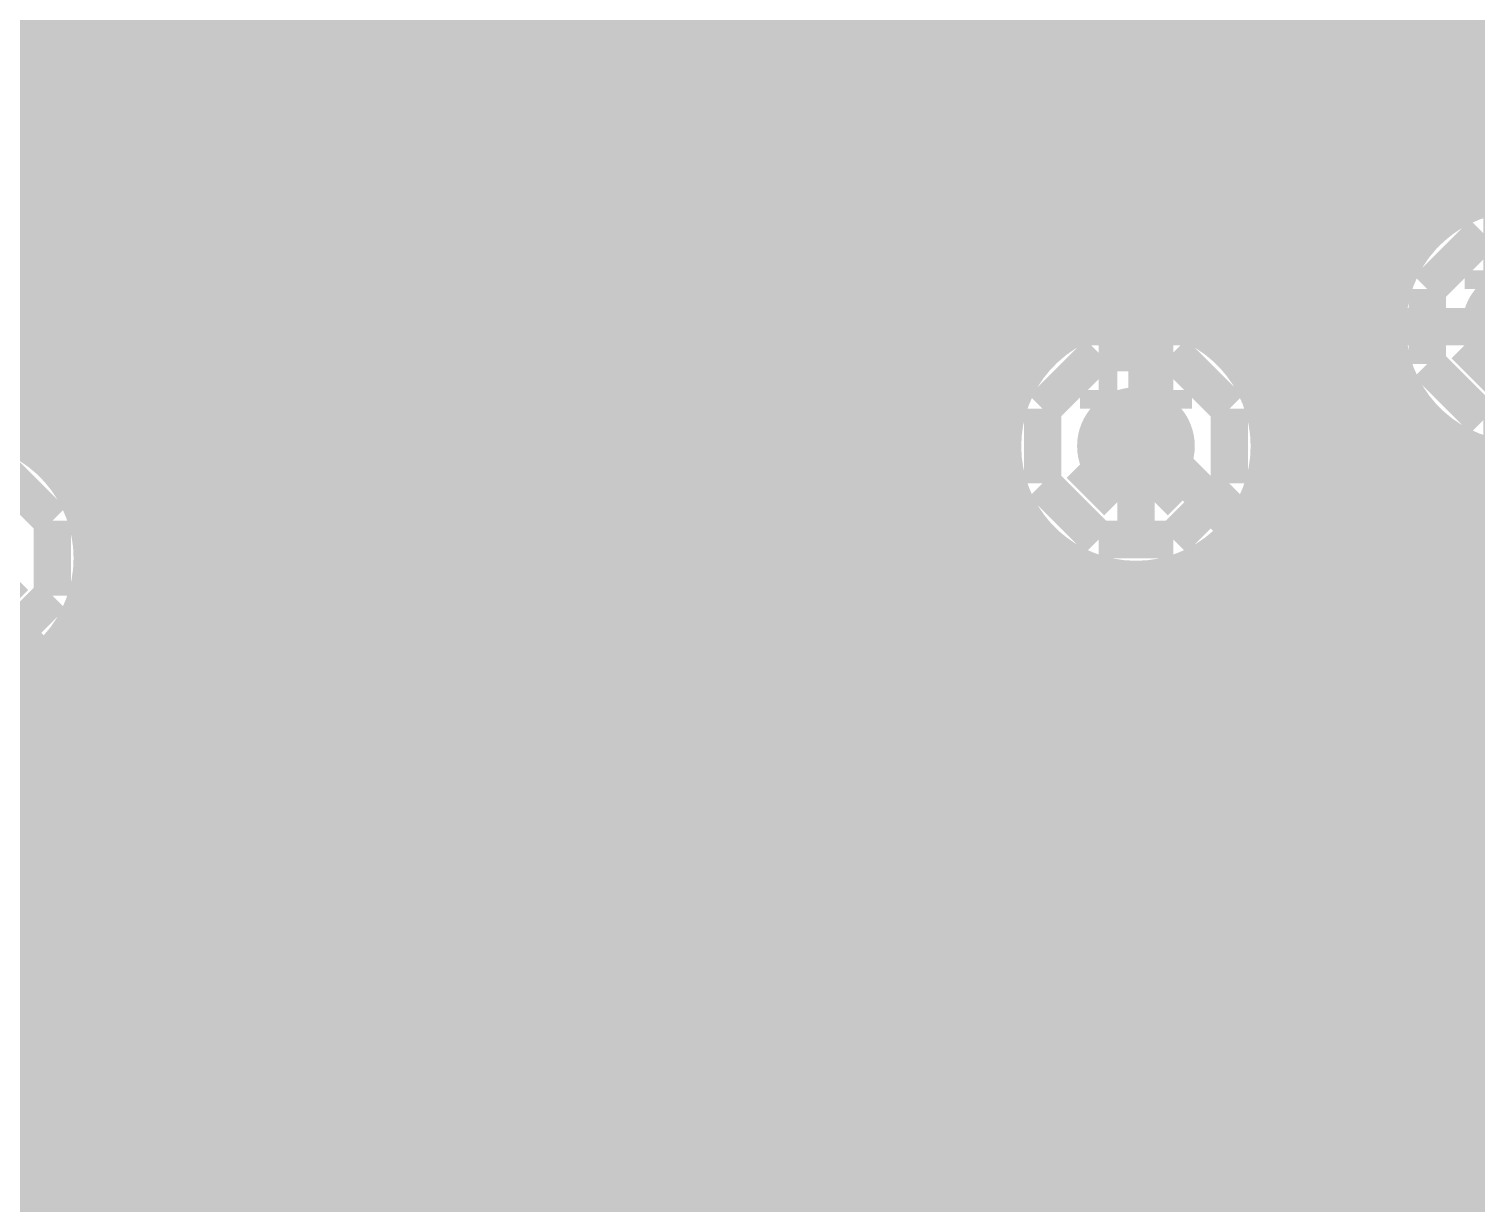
# Model space of a CAD drawing. Extents: x 980 to 1163, y 595 to 881.
# Drawn here: x 1112.37 to 1122.21, y 792.87 to 800.85 of the extents above; entities that cross this region are included whole.
import ezdxf

# ---------------------------------------------------------------- set-up
doc = ezdxf.new("R2010")
doc.units = 0
doc.header["$LTSCALE"] = 10
doc.header["$MEASUREMENT"] = 0
doc.layers.get('0').update_dxf_attribs({"linetype": 'CONTINUOUS'})
for name, color, linetype in [('22-304-2_BOT', 7, 'CONTINUOUS'), ('22-304-2_DRD', 7, 'CONTINUOUS'), ('22-304-2_DRL', 2, 'CONTINUOUS'), ('22-304-2_IN1', 4, 'CONTINUOUS'), ('22-304-2_IN2', 3, 'CONTINUOUS'), ('22-304-2_SMT', 10, 'CONTINUOUS'), ('22-304-2_SPT', 9, 'CONTINUOUS'), ('22-304-2_SSB', 12, 'CONTINUOUS'), ('22-304-2_SST', 11, 'CONTINUOUS'), ('22-304-2_TOP', 13, 'CONTINUOUS'), ('THRUHOLE_TAP', 7, 'CONTINUOUS')]:
    doc.layers.add(name, color=color, linetype=linetype)

# ---------------------------------------------------------------- blocks, each defined once
blk = doc.blocks.new('ROUND_39')
at = {"const_width": 0.40005}
blk.add_lwpolyline([(-0.200024, 0, 1), (0.200024, 0, 1)], format="xyb", close=True, dxfattribs=at)
blk = doc.blocks.new('ROUND_87')
at = {"const_width": 0.10033}
blk.add_lwpolyline([(-0.050164, 0, 1), (0.050164, 0, 1)], format="xyb", close=True, dxfattribs=at)
blk = doc.blocks.new('ROUND_88')
at = {"const_width": 0.10033}
blk.add_lwpolyline([(-0.050164, 0, 1), (0.050164, 0, 1)], format="xyb", close=True, dxfattribs=at)
blk = doc.blocks.new('ROUND_38')
at = {"const_width": 0.40005}
blk.add_lwpolyline([(-0.200024, 0, 1), (0.200024, 0, 1)], format="xyb", close=True, dxfattribs=at)
blk = doc.blocks.new('ROUND_42')
at = {"const_width": 0.40005}
blk.add_lwpolyline([(-0.200024, 0, 1), (0.200024, 0, 1)], format="xyb", close=True, dxfattribs=at)
blk = doc.blocks.new('RECTANGLE_26')
blk.add_solid([(0.75946, 1.52527), (0.75946, -1.52527), (-0.75946, 1.52527), (-0.75946, -1.52527)])
blk = doc.blocks.new('ROUND_80')
at = {"const_width": 0.10033}
blk.add_lwpolyline([(-0.050164, 0, 1), (0.050164, 0, 1)], format="xyb", close=True, dxfattribs=at)

msp = doc.modelspace()

# ---------------------------------------------------------------- linework, layer by layer
at = {"layer": '22-304-2_BOT', "const_width": 0.254}
for points in [[(1138.8203, 796.8702), (1138.8203, 800.0452), (1136.9153, 801.9502), (1130.8193, 801.9502), (1129.6763, 800.8072), (1103.7683, 800.8072), (1101.2283, 803.3472), (1085.9883, 803.3472)], [(1129.6763, 800.1722), (1103.7683, 800.1722)], [(1112.4551, 800.1722), (1112.4551, 799.461)], [(1112.6837, 800.1722), (1112.6837, 799.461)], [(1112.9123, 800.1722), (1112.9123, 799.461)], [(1113.1409, 800.1722), (1113.1409, 799.461)], [(1113.3695, 800.1722), (1113.3695, 799.461)], [(1113.5981, 800.1722), (1113.5981, 799.461)], [(1113.8267, 800.1722), (1113.8267, 799.461)], [(1114.0553, 800.1722), (1114.0553, 799.461)], [(1114.2839, 800.1722), (1114.2839, 799.461)], [(1114.5125, 800.1722), (1114.5125, 799.461)], [(1114.7411, 800.1722), (1114.7411, 799.461)], [(1114.9697, 800.1722), (1114.9697, 799.461)], [(1115.1983, 800.1722), (1115.1983, 799.461)], [(1115.4269, 800.1722), (1115.4269, 799.461)], [(1115.6555, 800.1722), (1115.6555, 799.461)], [(1115.8841, 800.1722), (1115.8841, 799.461)], [(1116.1127, 800.1722), (1116.1127, 799.461)], [(1116.3413, 800.1722), (1116.3413, 799.461)], [(1116.5699, 800.1722), (1116.5699, 799.461)], [(1116.7985, 800.1722), (1116.7985, 799.461)], [(1117.0271, 800.1722), (1117.0271, 799.461)], [(1117.2557, 800.1722), (1117.2557, 799.461)], [(1117.4843, 800.1722), (1117.4843, 799.461)], [(1117.7129, 800.1722), (1117.7129, 799.461)], [(1117.9415, 800.1722), (1117.9415, 799.461)], [(1118.1701, 800.1722), (1118.1701, 799.461)], [(1118.3987, 800.1722), (1118.3987, 799.461)], [(1118.6273, 800.1722), (1118.6273, 799.461)], [(1118.8559, 800.1722), (1118.8559, 799.461)], [(1119.0845, 800.1722), (1119.0845, 799.461)], [(1119.3131, 800.1722), (1119.3131, 799.461)], [(1119.5417, 800.1722), (1119.5417, 799.461)], [(1119.7703, 800.1722), (1119.7703, 799.461)], [(1119.9989, 800.1722), (1119.9989, 799.461)], [(1120.2275, 800.1722), (1120.2275, 799.461)], [(1120.4561, 800.1722), (1120.4561, 799.461)], [(1120.6847, 800.1722), (1120.6847, 799.461)], [(1120.9133, 800.1722), (1120.9133, 799.461)], [(1121.1419, 800.1722), (1121.1419, 799.461)], [(1121.3705, 800.1722), (1121.3705, 799.461)], [(1121.5991, 800.1722), (1121.5991, 799.461)], [(1121.8277, 800.1722), (1121.8277, 799.461)], [(1122.0563, 800.1722), (1122.0563, 799.6108)], [(1122.2849, 800.1722), (1122.2849, 799.7048)], [(1137.9465, 800.0198), (1093.6235, 800.0198)], [(1138.1751, 799.7912), (1093.3949, 799.7912)], [(1121.9826, 799.5626), (1097.0093, 799.5626)], [(1121.8658, 799.461), (1097.1262, 799.461)], [(1096.4785, 798.826), (1122.5135, 798.826)], [(1119.0057, 798.191), (1097.1262, 798.191)], [(1119.0057, 798.191), (1097.1262, 798.191)], [(1112.4551, 798.191), (1112.4551, 797.9649)], [(1112.6837, 798.191), (1112.6837, 797.7033)], [(1112.9123, 798.191), (1112.9123, 797.0048)], [(1113.1409, 798.191), (1113.1409, 796.7762)], [(1113.3695, 798.191), (1113.3695, 796.5476)], [(1113.5981, 798.191), (1113.5981, 796.319)], [(1113.8267, 798.191), (1113.8267, 796.0904)], [(1114.0553, 798.191), (1114.0553, 795.8618)], [(1114.2839, 798.191), (1114.2839, 795.6332)], [(1114.5125, 798.191), (1114.5125, 795.4046)], [(1114.7411, 798.191), (1114.7411, 795.3462)], [(1114.9697, 798.191), (1114.9697, 795.3462)], [(1115.1983, 798.191), (1115.1983, 795.3462)], [(1115.4269, 798.191), (1115.4269, 795.3462)], [(1115.6555, 798.191), (1115.6555, 795.3462)], [(1115.8841, 798.191), (1115.8841, 795.3462)], [(1116.1127, 798.191), (1116.1127, 795.3462)], [(1116.3413, 798.191), (1116.3413, 795.3462)], [(1116.5699, 798.191), (1116.5699, 795.3462)], [(1116.7985, 798.191), (1116.7985, 795.3462)], [(1117.0271, 798.191), (1117.0271, 795.3462)], [(1117.2557, 798.191), (1117.2557, 795.3462)], [(1117.4843, 798.191), (1117.4843, 795.3462)], [(1117.7129, 798.191), (1117.7129, 795.3462)], [(1117.9415, 798.191), (1117.9415, 795.3462)], [(1118.1701, 798.191), (1118.1701, 795.3462)], [(1118.3987, 798.191), (1118.3987, 795.3462)], [(1118.6273, 798.191), (1118.6273, 795.3462)], [(1118.8559, 798.191), (1118.8559, 795.3462)], [(1121.8658, 798.191), (1120.7863, 798.191)], [(1121.8658, 798.191), (1120.7863, 798.191)], [(1120.7964, 798.1402), (1120.7877, 798.1913)], [(1120.7964, 798.1402), (1122.5465, 796.3876)], [(1120.9133, 798.191), (1120.9133, 798.0208)], [(1121.1419, 798.191), (1121.1419, 797.7922)], [(1121.3705, 798.191), (1121.3705, 797.5636)], [(1121.5991, 798.191), (1121.5991, 797.335)], [(1121.8277, 798.191), (1121.8277, 797.1064)], [(1122.0563, 798.0411), (1122.0563, 796.8778)], [(1118.9905, 797.9624), (1112.4601, 797.9624)], [(1119.8973, 798.0132), (1120.0243, 798.0132), (1122.2849, 795.7526), (1124.4693, 795.7526)], [(1122.2341, 797.9624), (1120.9717, 797.9624)], [(1122.2849, 797.9471), (1122.2849, 796.6492)], [(1119.0337, 797.7338), (1112.6633, 797.7338)], [(1129.1937, 797.7338), (1121.2003, 797.7338)], [(1119.0845, 797.6093), (1119.0845, 795.3462)], [(1119.1454, 797.5052), (1112.7675, 797.5052)], [(1129.1937, 797.5052), (1121.4289, 797.5052)], [(1137.1693, 794.9398), (1132.1147, 794.9398), (1131.5813, 795.4732), (1129.6763, 795.4732), (1128.9143, 794.7112), (1114.3093, 794.7112), (1111.8963, 797.1242), (1111.8963, 797.2512)], [(1119.3664, 797.2766), (1112.803, 797.2766)], [(1119.3131, 797.3172), (1119.3131, 795.3462)], [(1129.1937, 797.2766), (1121.6575, 797.2766)], [(1119.5417, 797.1775), (1119.5417, 795.3462)], [(1112.7954, 797.1242), (1114.5709, 795.3462)], [(1120.0903, 797.048), (1112.8691, 797.048)], [(1119.7703, 797.114), (1119.7703, 795.3462)], [(1119.9989, 797.1115), (1119.9989, 795.3462)], [(1120.0243, 797.114), (1121.7921, 795.3462)], [(1129.1937, 797.048), (1121.8861, 797.048)], [(1120.2275, 796.9108), (1120.2275, 795.3462)], [(1120.3189, 796.8194), (1113.0977, 796.8194)], [(1129.1937, 796.8194), (1122.1147, 796.8194)], [(1120.4561, 796.6822), (1120.4561, 795.3462)], [(1120.5475, 796.5908), (1113.3263, 796.5908)], [(1088.9093, 795.9812), (1089.4173, 796.4892), (1108.3403, 796.4892), (1110.7533, 794.0762), (1129.0413, 794.0762), (1129.6763, 793.4412), (1131.7083, 793.4412), (1132.0893, 793.8222), (1138.9473, 793.8222), (1140.0649, 794.9398), (1140.3443, 794.9398)], [(1120.7761, 796.3622), (1113.5549, 796.3622)], [(1120.6847, 796.4536), (1120.6847, 795.3462)], [(1111.7693, 796.352), (1113.4101, 794.7112)], [(1120.9133, 796.225), (1120.9133, 795.3462)], [(1121.0047, 796.1336), (1113.7835, 796.1336)], [(1121.1419, 795.9964), (1121.1419, 795.3462)], [(1121.2333, 795.905), (1114.0121, 795.905)], [(1121.3705, 795.7678), (1121.3705, 795.3462)], [(1112.4449, 795.6764), (1110.0497, 795.6764)], [(1121.4619, 795.6764), (1114.2407, 795.6764)], [(1112.4551, 795.6662), (1112.4551, 794.7112)], [(1121.5991, 795.5392), (1121.5991, 795.3462)], [(1112.6735, 795.4478), (1110.2783, 795.4478)], [(1112.6837, 795.4376), (1112.6837, 794.7112)], [(1121.6905, 795.4478), (1114.4693, 795.4478)], [(1121.7921, 795.3462), (1114.5709, 795.3462)], [(1112.9021, 795.2192), (1110.5069, 795.2192)], [(1112.9123, 795.209), (1112.9123, 794.7112)], [(1113.1307, 794.9906), (1110.7355, 794.9906)], [(1113.1409, 794.9804), (1113.1409, 794.7112)], [(1113.3593, 794.762), (1110.9641, 794.762)], [(1113.4101, 794.7112), (1111.0149, 794.7112)], [(1113.3695, 794.7518), (1113.3695, 794.7112)], [(1097.4183, 793.5682), (1123.3009, 793.5682), (1124.4693, 792.3998)], [(1142.5033, 791.1552), (1123.3263, 791.1552), (1121.4213, 793.0602), (1099.0693, 793.0602), (1098.8153, 792.8062)]]:
    msp.add_lwpolyline(points, dxfattribs=at)
for points in [[(1122.5135, 799.7327, 0.201487), (1121.866, 799.4608)], [(1112.803, 797.2512, 0.414214), (1111.8963, 798.1579)], [(1119.0057, 798.191, 0.049252), (1118.9882, 798.0132)], [(1121.8658, 798.191, 0.201487), (1122.5135, 797.9189)], [(1118.9905, 798.0132, 0.414214), (1119.8973, 797.1064)], [(1112.7954, 797.1242, 0.035093), (1112.8043, 797.2512)], [(1119.8973, 797.1064, 0.035093), (1120.0241, 797.1153)]]:
    msp.add_lwpolyline(points, format="xyb", dxfattribs=at)
at = {"layer": '22-304-2_DRD', "const_width": 0.254}
for points in [[(1122.2595, 799.461), (1121.8785, 799.08)], [(1122.7675, 799.461), (1122.2595, 799.461)], [(1122.2595, 799.207), (1122.2595, 799.08)], [(1122.3865, 799.207), (1122.2595, 799.207)], [(1121.8785, 799.08), (1121.8785, 798.572)], [(1122.2595, 799.08), (1122.3865, 799.08)], [(1117.1795, 798.6482), (1116.7985, 798.2672)], [(1117.1795, 798.6482), (1116.7985, 798.2672)], [(1117.6875, 798.6482), (1117.1795, 798.6482)], [(1117.6875, 798.6482), (1117.1795, 798.6482)], [(1118.0685, 798.2672), (1117.6875, 798.6482)], [(1118.0685, 798.2672), (1117.6875, 798.6482)], [(1119.6433, 798.6482), (1119.2623, 798.2672)], [(1120.1513, 798.6482), (1119.6433, 798.6482)], [(1120.5323, 798.2672), (1120.1513, 798.6482)], [(1122.3865, 798.445), (1122.1325, 798.699)], [(1121.8785, 798.572), (1122.2595, 798.191)], [(1117.1795, 798.3942), (1117.1795, 798.2672)], [(1117.3065, 798.3942), (1117.1795, 798.3942)], [(1117.1795, 798.3942), (1117.1795, 798.2672)], [(1117.3065, 798.3942), (1117.1795, 798.3942)], [(1117.3065, 798.2672), (1117.3065, 798.3942)], [(1117.3065, 798.2672), (1117.3065, 798.3942)], [(1117.5605, 798.3942), (1117.5605, 798.2672)], [(1117.6875, 798.3942), (1117.5605, 798.3942)], [(1117.5605, 798.3942), (1117.5605, 798.2672)], [(1117.6875, 798.3942), (1117.5605, 798.3942)], [(1117.6875, 798.2672), (1117.6875, 798.3942)], [(1117.6875, 798.2672), (1117.6875, 798.3942)], [(1119.6433, 798.3942), (1119.6433, 798.2672)], [(1119.7703, 798.3942), (1119.6433, 798.3942)], [(1119.7703, 798.2672), (1119.7703, 798.3942)], [(1120.0243, 798.3942), (1120.0243, 798.2672)], [(1120.1513, 798.3942), (1120.0243, 798.3942)], [(1120.1513, 798.2672), (1120.1513, 798.3942)], [(1116.7985, 798.2672), (1116.7985, 797.7592)], [(1116.7985, 798.2672), (1116.7985, 797.7592)], [(1117.1795, 798.2672), (1117.3065, 798.2672)], [(1117.1795, 798.2672), (1117.3065, 798.2672)], [(1117.5605, 798.2672), (1117.6875, 798.2672)], [(1117.5605, 798.2672), (1117.6875, 798.2672)], [(1118.0685, 797.7592), (1118.0685, 798.2672)], [(1118.0685, 797.7592), (1118.0685, 798.2672)], [(1119.2623, 798.2672), (1119.2623, 797.7592)], [(1119.6433, 798.2672), (1119.7703, 798.2672)], [(1120.0243, 798.2672), (1120.1513, 798.2672)], [(1120.5323, 797.7592), (1120.5323, 798.2672)], [(1122.2595, 798.191), (1122.7675, 798.191)], [(1112.5313, 797.5052), (1112.1503, 797.8862)], [(1117.3065, 797.6322), (1117.0525, 797.8862)], [(1117.3065, 797.6322), (1117.0525, 797.8862)], [(1117.8145, 797.8862), (1117.5605, 797.6322)], [(1117.8145, 797.8862), (1117.5605, 797.6322)], [(1119.7703, 797.6322), (1119.5163, 797.8862)], [(1120.2783, 797.8862), (1120.0243, 797.6322)], [(1116.7985, 797.7592), (1117.1795, 797.3782)], [(1116.7985, 797.7592), (1117.1795, 797.3782)], [(1117.6875, 797.3782), (1118.0685, 797.7592)], [(1117.6875, 797.3782), (1118.0685, 797.7592)], [(1119.2623, 797.7592), (1119.6433, 797.3782)], [(1120.1513, 797.3782), (1120.5323, 797.7592)], [(1117.5605, 797.6322), (1117.3065, 797.6322)], [(1117.5605, 797.6322), (1117.3065, 797.6322)], [(1120.0243, 797.6322), (1119.7703, 797.6322)], [(1112.5313, 796.9972), (1112.5313, 797.5052)], [(1117.1795, 797.3782), (1117.6875, 797.3782)], [(1117.1795, 797.3782), (1117.6875, 797.3782)], [(1119.6433, 797.3782), (1120.1513, 797.3782)], [(1112.2773, 797.1242), (1112.0233, 796.8702)], [(1112.1503, 796.6162), (1112.5313, 796.9972)]]:
    msp.add_lwpolyline(points, dxfattribs=at)
at = {"layer": '22-304-2_IN1'}
for points, const_width in [([(1116.4683, 823.8043), (1116.4683, 795.4732)], 0.254), ([(1115.7825, 823.6646), (1115.7825, 795.4732)], 0.254), ([(1116.0111, 823.6494), (1116.0111, 795.4732)], 0.254), ([(1116.2397, 823.6926), (1116.2397, 795.4732)], 0.254), ([(1119.6687, 823.1338), (1119.6687, 798.892)], 0.254), ([(1119.8973, 822.9052), (1119.8973, 798.9199)], 0.254), ([(1120.1259, 822.6766), (1120.1259, 798.892)], 0.254), ([(1120.3545, 822.448), (1120.3545, 798.798)], 0.254), ([(1120.5831, 822.2194), (1120.5831, 798.6075)], 0.254), ([(1120.8117, 821.9908), (1120.8117, 795.4732)], 0.254), ([(1116.6969, 821.31), (1116.6969, 798.544)], 0.254), ([(1116.9255, 821.0459), (1116.9255, 798.765)], 0.254), ([(1117.1541, 820.9163), (1117.1541, 798.8768)], 0.254), ([(1117.3827, 820.8605), (1117.3827, 798.9199)], 0.254), ([(1117.6113, 820.863), (1117.6113, 798.9022)], 0.254), ([(1115.5539, 811.4015), (1115.5539, 795.4732)], 0.254), ([(1115.3253, 811.1805), (1115.3253, 795.4732)], 0.254), ([(1115.0967, 811.0688), (1115.0967, 795.4732)], 0.254), ([(1113.0393, 807.4264), (1113.0393, 795.4732)], 0.254), ([(1112.8107, 807.1851), (1112.8107, 795.4732)], 0.254), ([(1112.3535, 807.0149), (1112.3535, 798.036)], 0.254), ([(1112.5821, 807.0632), (1112.5821, 797.8455)], 0.254), ([(1114.8681, 804.7213), (1114.8681, 795.4732)], 0.254), ([(1113.2679, 804.673), (1113.2679, 795.4732)], 0.254), ([(1114.6395, 804.4292), (1114.6395, 795.4732)], 0.254), ([(1113.4965, 804.4089), (1113.4965, 795.4732)], 0.254), ([(1113.7251, 804.2793), (1113.7251, 795.4732)], 0.254), ([(1114.4109, 804.2895), (1114.4109, 795.4732)], 0.254), ([(1113.9537, 804.2235), (1113.9537, 795.4732)], 0.254), ([(1114.1823, 804.226), (1114.1823, 795.4732)], 0.254), ([(1117.8399, 803.149), (1117.8399, 798.8234)], 0.254), ([(1119.4401, 803.1973), (1119.4401, 798.798)], 0.254), ([(1121.0403, 803.1084), (1121.0403, 795.4732)], 0.254), ([(1118.0685, 802.8849), (1118.0685, 798.6609)], 0.254), ([(1119.2115, 802.9052), (1119.2115, 798.6075)], 0.254), ([(1121.2689, 802.8671), (1121.2689, 795.4732)], 0.254), ([(1118.2971, 802.7553), (1118.2971, 798.2926)], 0.254), ([(1118.9829, 802.7655), (1118.9829, 795.4732)], 0.254), ([(1122.1833, 802.7782), (1122.1833, 799.6718)], 0.254), ([(1118.5257, 802.6995), (1118.5257, 795.4732)], 0.254), ([(1118.7543, 802.702), (1118.7543, 795.4732)], 0.254), ([(1121.4975, 802.7452), (1121.4975, 795.4732)], 0.254), ([(1121.7261, 802.6969), (1121.7261, 799.2781)], 0.254), ([(1121.9547, 802.7071), (1121.9547, 799.5397)], 0.254), ([(1145.0433, 800.8326), (1106.8442, 800.8326)], 0.254), ([(1145.0433, 800.604), (1093.8775, 800.604)], 0.254), ([(1145.0433, 800.3754), (1093.8191, 800.3754)], 0.254), ([(1145.0433, 800.1468), (1093.7099, 800.1468)], 0.254), ([(1145.0433, 799.9182), (1093.5371, 799.9182)], 0.254), ([(1122.2341, 799.6896), (1096.7579, 799.6896)], 0.254), ([(1121.8658, 799.461), (1097.1262, 799.461)], 0.254), ([(1121.7007, 799.2324), (1097.2887, 799.2324)], 0.254), ([(1121.6219, 799.0038), (1097.3675, 799.0038)], 0.254), ([(1116.9407, 798.7752), (1097.3852, 798.7752)], 0.254), ([(1119.4045, 798.7752), (1117.9262, 798.7752)], 0.254), ([(1121.6067, 798.7752), (1120.39, 798.7752)], 0.254), ([(1116.6994, 798.5466), (1097.3421, 798.5466)], 0.254), ([(1119.1632, 798.5466), (1118.1675, 798.5466)], 0.254), ([(1121.6499, 798.5466), (1120.6313, 798.5466)], 0.254), ([(1121.7261, 798.3738), (1121.7261, 795.4732)], 0.254), ([(1116.5775, 798.318), (1097.2303, 798.318)], 0.254), ([(1119.0413, 798.318), (1118.2869, 798.318)], 0.254), ([(1121.7616, 798.318), (1120.7507, 798.318)], 0.254), ([(1116.5292, 798.0894), (1112.2442, 798.0894)], 0.254), ([(1118.993, 798.0894), (1118.3377, 798.0894)], 0.254), ([(1121.9826, 798.0894), (1120.8015, 798.0894)], 0.254), ([(1121.9547, 798.1097), (1121.9547, 795.4732)], 0.254), ([(1122.1833, 797.9801), (1122.1833, 795.4732)], 0.254), ([(1116.5394, 797.8608), (1112.5694, 797.8608)], 0.254), ([(1119.0032, 797.8608), (1118.3275, 797.8608)], 0.254), ([(1128.5891, 797.8608), (1120.7913, 797.8608)], 0.254), ([(1118.2971, 797.7338), (1118.2971, 795.4732)], 0.254), ([(1116.6105, 797.6322), (1112.7192, 797.6322)], 0.254), ([(1119.0743, 797.6322), (1118.2564, 797.6322)], 0.254), ([(1130.5424, 797.6322), (1120.7202, 797.6322)], 0.254), ([(1116.6969, 797.4823), (1116.6969, 795.4732)], 0.254), ([(1116.7604, 797.4036), (1112.7903, 797.4036)], 0.254), ([(1118.0685, 797.3655), (1118.0685, 795.4732)], 0.254), ([(1119.2242, 797.4036), (1118.1066, 797.4036)], 0.254), ([(1119.2115, 797.4188), (1119.2115, 795.4732)], 0.254), ([(1130.4484, 797.4036), (1120.5704, 797.4036)], 0.254), ([(1120.5831, 797.4188), (1120.5831, 795.4732)], 0.254), ([(1116.9255, 797.2613), (1116.9255, 795.4732)], 0.254), ([(1117.0855, 797.175), (1112.8005, 797.175)], 0.254), ([(1117.1541, 797.1496), (1117.1541, 795.4732)], 0.254), ([(1119.5493, 797.175), (1117.7814, 797.175)], 0.254), ([(1117.8399, 797.2004), (1117.8399, 795.4732)], 0.254), ([(1119.4401, 797.2283), (1119.4401, 795.4732)], 0.254), ([(1130.4205, 797.175), (1120.2452, 797.175)], 0.254), ([(1120.3545, 797.2283), (1120.3545, 795.4732)], 0.254), ([(1117.3827, 797.1064), (1117.3827, 795.4732)], 0.254), ([(1117.6113, 797.1216), (1117.6113, 795.4732)], 0.254), ([(1119.6687, 797.1343), (1119.6687, 795.4732)], 0.254), ([(1119.8973, 797.1064), (1119.8973, 795.4732)], 0.254), ([(1120.1259, 797.1343), (1120.1259, 795.4732)], 0.254), ([(1130.4484, 796.9464), (1112.7497, 796.9464)], 0.254), ([(1112.5821, 796.6568), (1112.5821, 795.4732)], 0.254), ([(1130.5424, 796.7178), (1112.6303, 796.7178)], 0.254), ([(1112.3535, 796.4663), (1112.3535, 795.4732)], 0.254), ([(1130.7329, 796.4892), (1112.389, 796.4892)], 0.254), ([(1138.1472, 796.2606), (1107.6494, 796.2606)], 0.254), ([(1138.4723, 796.032), (1107.911, 796.032)], 0.254), ([(1145.0433, 795.8034), (1108.0431, 795.8034)], 0.254), ([(1145.0433, 795.5748), (1108.099, 795.5748)], 0.254), ([(1126.2473, 795.4732), (1108.104, 795.4732)], 0.254), ([(1138.4393, 782.7732), (1138.4393, 786.2022), (1137.8043, 786.8372), (1131.9623, 786.8372), (1124.3423, 794.4572), (1101.3553, 794.4572), (1101.2283, 794.5842), (1096.1483, 794.5842), (1095.6403, 794.0762), (1051.8253, 794.0762), (1046.1103, 788.3612), (1046.1103, 772.4862), (1046.8723, 771.7242)], 0.635)]:
    msp.add_lwpolyline(points, dxfattribs=dict(at, const_width=const_width))
at = {"layer": '22-304-2_IN1', "const_width": 0.254}
for points in [[(1122.5135, 799.7327, 0.414214), (1121.6067, 798.826)], [(1117.4335, 798.9199, 0.414214), (1116.5267, 798.0132)], [(1117.4335, 798.9199, 0.414214), (1116.5267, 798.0132)], [(1118.3402, 798.0132, 0.414214), (1117.4335, 798.9199)], [(1118.3402, 798.0132, 0.414214), (1117.4335, 798.9199)], [(1119.8973, 798.9199, 0.414214), (1118.9905, 798.0132)], [(1120.804, 798.0132, 0.414214), (1119.8973, 798.9199)], [(1121.6067, 798.826, 0.414214), (1122.5135, 797.9192)], [(1112.803, 797.2512, 0.414214), (1111.8963, 798.1579)], [(1116.5267, 798.0132, 0.414214), (1117.4335, 797.1064)], [(1116.5267, 798.0132, 0.414214), (1117.4335, 797.1064)], [(1117.4335, 797.1064, 0.414214), (1118.3402, 798.0132)], [(1117.4335, 797.1064, 0.414214), (1118.3402, 798.0132)], [(1118.9905, 798.0132, 0.414214), (1119.8973, 797.1064)], [(1119.8973, 797.1064, 0.414214), (1120.804, 798.0132)], [(1111.8963, 796.3444, 0.414214), (1112.803, 797.2512)]]:
    msp.add_lwpolyline(points, format="xyb", dxfattribs=at)
at = {"layer": '22-304-2_IN2', "const_width": 0.254}
for points in [[(1115.1983, 812.9915), (1115.1983, 763.967)], [(1115.4269, 812.7629), (1115.4269, 763.7663)], [(1115.6555, 812.5343), (1115.6555, 763.8705)], [(1115.8841, 812.3057), (1115.8841, 763.934)], [(1116.1127, 812.0771), (1116.1127, 763.9645)], [(1116.3413, 811.8485), (1116.3413, 763.9645)], [(1116.5699, 811.6199), (1116.5699, 763.9289)], [(1116.7985, 811.3913), (1116.7985, 763.8603)], [(1117.0271, 811.1627), (1117.0271, 763.7536)], [(1117.2557, 810.9341), (1117.2557, 763.5962)], [(1117.4843, 810.7055), (1117.4843, 763.3676)], [(1119.7703, 809.3238), (1119.7703, 799.0317)], [(1119.9989, 809.3238), (1119.9989, 799.0342)], [(1120.2275, 809.3238), (1120.2275, 798.9834)], [(1120.4561, 809.3238), (1120.4561, 798.8742)], [(1120.6847, 809.3238), (1120.6847, 798.671)], [(1112.9123, 807.1114), (1112.9123, 797.3959)], [(1112.4551, 806.9082), (1112.4551, 798.1122)], [(1112.6837, 806.9768), (1112.6837, 797.909)], [(1113.1409, 804.6578), (1113.1409, 763.967)], [(1114.9697, 804.6578), (1114.9697, 763.967)], [(1113.3695, 804.3606), (1113.3695, 763.967)], [(1114.7411, 804.3606), (1114.7411, 763.967)], [(1113.5981, 804.2057), (1113.5981, 763.967)], [(1114.5125, 804.2057), (1114.5125, 763.967)], [(1113.8267, 804.1244), (1113.8267, 763.967)], [(1114.0553, 804.099), (1114.0553, 763.967)], [(1114.2839, 804.1244), (1114.2839, 763.967)], [(1117.7129, 803.1338), (1117.7129, 763.5962)], [(1119.5417, 803.1338), (1119.5417, 798.9758)], [(1120.9133, 803.0881), (1120.9133, 798.1579)], [(1117.9415, 802.8366), (1117.9415, 763.7536)], [(1119.3131, 802.8366), (1119.3131, 798.8564)], [(1121.1419, 802.8163), (1121.1419, 765.5113)], [(1118.1701, 802.6817), (1118.1701, 763.8603)], [(1119.0845, 802.6817), (1119.0845, 798.638)], [(1121.3705, 802.669), (1121.3705, 765.491)], [(1122.2849, 802.6944), (1122.2849, 799.8267)], [(1118.3987, 802.6004), (1118.3987, 763.9289)], [(1118.6273, 802.575), (1118.6273, 763.9645)], [(1118.8559, 802.6004), (1118.8559, 763.9645)], [(1121.5991, 802.5953), (1121.5991, 799.2908)], [(1121.8277, 802.575), (1121.8277, 799.588)], [(1122.0563, 802.6055), (1122.0563, 799.7454)], [(1143.5269, 800.9342), (1107.149, 800.9342)], [(1143.5269, 800.7056), (1106.8645, 800.7056)], [(1143.5269, 800.477), (1093.9715, 800.477)], [(1143.5269, 800.2484), (1093.8953, 800.2484)], [(1143.5269, 800.0198), (1093.7708, 800.0198)], [(1122.1655, 799.7912), (1096.8264, 799.7912)], [(1121.7997, 799.5626), (1097.1922, 799.5626)], [(1121.6219, 799.334), (1097.37, 799.334)], [(1121.5254, 799.1054), (1097.4665, 799.1054)], [(1119.3435, 798.8768), (1097.5021, 798.8768)], [(1121.4873, 798.8768), (1120.451, 798.8768)], [(1119.0895, 798.6482), (1097.4894, 798.6482)], [(1121.5025, 798.6482), (1120.7024, 798.6482)], [(1118.9549, 798.4196), (1097.4208, 798.4196)], [(1121.5711, 798.4196), (1120.8396, 798.4196)], [(1121.5991, 798.3586), (1121.5991, 765.4148)], [(1118.8863, 798.191), (1112.3077, 798.191)], [(1121.7057, 798.191), (1120.9082, 798.191)], [(1121.8277, 798.0614), (1121.8277, 765.27)], [(1118.8711, 797.9624), (1112.6354, 797.9624)], [(1121.9597, 797.9624), (1120.9209, 797.9624)], [(1120.9133, 797.8684), (1120.9133, 765.4783)], [(1122.0563, 797.9065), (1122.0563, 764.9982)], [(1122.2849, 797.8252), (1122.2849, 733.9518)], [(1118.9092, 797.7338), (1112.8005, 797.7338)], [(1128.5739, 797.7338), (1120.8853, 797.7338)], [(1119.0057, 797.5052), (1112.8894, 797.5052)], [(1133.1027, 797.5052), (1120.7888, 797.5052)], [(1119.0845, 797.3858), (1119.0845, 763.934)], [(1120.6847, 797.3553), (1120.6847, 765.3894)], [(1119.1835, 797.2766), (1112.9224, 797.2766)], [(1133.0062, 797.2766), (1120.611, 797.2766)], [(1119.3131, 797.1699), (1119.3131, 763.8705)], [(1120.4561, 797.1521), (1120.4561, 765.2243)], [(1119.5493, 797.048), (1112.9021, 797.048)], [(1112.9123, 797.1064), (1112.9123, 763.967)], [(1119.5417, 797.0505), (1119.5417, 763.7663)], [(1132.9681, 797.048), (1120.2452, 797.048)], [(1119.7703, 796.9946), (1119.7703, 763.6165)], [(1119.9989, 796.9921), (1119.9989, 763.398)], [(1120.2275, 797.0403), (1120.2275, 764.8966)], [(1132.9833, 796.8194), (1112.8259, 796.8194)], [(1133.0519, 796.5908), (1112.6811, 796.5908)], [(1112.6837, 796.5933), (1112.6837, 763.967)], [(1133.1865, 796.3622), (1112.4093, 796.3622)], [(1112.4551, 796.3901), (1112.4551, 763.967)], [(1133.4405, 796.1336), (1107.9821, 796.1336)], [(1138.4723, 795.905), (1108.1269, 795.905)], [(1143.5269, 795.6764), (1108.2031, 795.6764)], [(1129.7321, 795.4478), (1108.2234, 795.4478)], [(1129.2597, 795.2192), (1108.1904, 795.2192)], [(1129.0641, 794.9906), (1108.1015, 794.9906)], [(1128.9549, 794.762), (1107.9364, 794.762)], [(1128.9066, 794.5334), (1107.6087, 794.5334)], [(1128.9117, 794.3048), (1098.132, 794.3048)], [(1128.9701, 794.0762), (1098.3098, 794.0762)], [(1129.0921, 793.8476), (1098.4063, 793.8476)], [(1129.3156, 793.619), (1099.4401, 793.619)], [(1135.056, 793.3904), (1099.6585, 793.3904)], [(1134.9366, 793.1618), (1099.7779, 793.1618)], [(1134.5835, 792.9332), (1099.8338, 792.9332)]]:
    msp.add_lwpolyline(points, dxfattribs=at)
for points in [[(1122.5135, 799.8521, 0.414214), (1121.4873, 798.826)], [(1119.8973, 799.0393, 0.414214), (1118.8711, 798.0132)], [(1120.9234, 798.0132, 0.414214), (1119.8973, 799.0393)], [(1121.4873, 798.826, 0.414214), (1122.5135, 797.7998)], [(1112.9224, 797.2512, 0.414214), (1111.8963, 798.2773)], [(1118.8711, 798.0132, 0.414214), (1119.8973, 796.987)], [(1119.8973, 796.987, 0.414214), (1120.9234, 798.0132)], [(1111.8963, 796.225, 0.414214), (1112.9224, 797.2512)]]:
    msp.add_lwpolyline(points, format="xyb", dxfattribs=at)
at = {"layer": '22-304-2_SSB', "const_width": 0.1524}
for points in [[(1112.5744, 794.0254), (1113.5904, 794.381), (1113.5904, 793.906)], [(1112.5744, 793.5428), (1112.5744, 793.0678), (1113.2501, 793.5428), (1113.4203, 793.5428), (1113.5904, 793.4843), (1113.5904, 793.1287), (1113.4203, 793.0678)]]:
    msp.add_lwpolyline(points, dxfattribs=at)
at = {"layer": '22-304-2_SST', "const_width": 0.1524}
for points in [[(1117.309, 800.7665), (1117.309, 800.9088), (1117.309, 801.0866), (1117.309, 800.9088), (1117.5579, 800.9088), (1117.5579, 800.7665), (1117.309, 800.7665), (1117.309, 800.289), (1117.5579, 800.289), (1117.5579, 800.1468), (1117.5579, 800.1315), (1117.309, 800.1315), (1117.309, 800.1468), (1117.5579, 800.1468)], [(1119.849, 800.7665), (1119.849, 800.9088), (1119.849, 801.0866), (1119.849, 800.9088), (1120.0979, 800.9088), (1120.0979, 800.7665), (1119.849, 800.7665), (1119.849, 800.289), (1120.0979, 800.289), (1120.0979, 800.1468), (1120.0979, 800.1315), (1119.849, 800.1315), (1119.849, 800.1468), (1120.0979, 800.1468)], [(1117.5579, 800.289), (1117.5579, 800.7665)], [(1120.0979, 800.289), (1120.0979, 800.7665)], [(1117.309, 800.1468), (1117.309, 800.289)], [(1119.849, 800.1468), (1119.849, 800.289)], [(1112.0766, 793.3091), (1112.0766, 793.1389), (1112.1376, 792.9713), (1112.3738, 792.9713), (1112.4322, 793.1389), (1112.4322, 793.9873)], [(1112.4932, 793.9873), (1112.2544, 793.9873)], [(1112.9758, 792.9713), (1113.3314, 793.9873), (1112.8564, 793.9873)]]:
    msp.add_lwpolyline(points, dxfattribs=at)
at = {"layer": '22-304-2_TOP'}
for points, const_width in [([(1113.1409, 806.2326), (1113.1409, 792.9967)], 0.254), ([(1112.9123, 806.004), (1112.9123, 792.9967)], 0.254), ([(1112.6837, 805.7754), (1112.6837, 797.7033)], 0.254), ([(1112.5313, 805.623), (1112.5313, 797.8989)], 0.254), ([(1113.3695, 804.5308), (1113.3695, 792.9967)], 0.254), ([(1114.7411, 804.4902), (1114.7411, 792.9967)], 0.254), ([(1113.5981, 804.3403), (1113.5981, 792.9967)], 0.254), ([(1114.5125, 804.3403), (1114.5125, 792.9967)], 0.254), ([(1113.8267, 804.2463), (1113.8267, 792.9967)], 0.254), ([(1114.2839, 804.2463), (1114.2839, 792.9967)], 0.254), ([(1114.0553, 804.2184), (1114.0553, 792.9967)], 0.254), ([(1114.9697, 803.8044), (1114.9697, 792.9967)], 0.254), ([(1115.1983, 803.8044), (1115.1983, 792.9967)], 0.254), ([(1115.4269, 803.8044), (1115.4269, 792.9967)], 0.254), ([(1115.6555, 803.8044), (1115.6555, 792.9967)], 0.254), ([(1115.8841, 803.8044), (1115.8841, 792.9967)], 0.254), ([(1116.1127, 803.8044), (1116.1127, 792.9967)], 0.254), ([(1116.166, 803.37), (1116.166, 799.3035)], 0.254), ([(1121.2409, 802.8874), (1121.2409, 799.3035)], 0.254), ([(1121.246, 802.8823), (1121.246, 799.3035)], 0.254), ([(1118.7009, 802.6969), (1118.7009, 799.3035)], 0.254), ([(1118.706, 802.6969), (1118.706, 799.3035)], 0.254), ([(1117.4335, 799.367), (1117.4335, 801.3355)], 0.381), ([(1117.4335, 798.0132), (1117.4335, 801.3355)], 0.254), ([(1117.4335, 801.3355), (1117.4335, 798.0132)], 0.254), ([(1119.9735, 801.3355), (1119.9735, 798.0894), (1119.8973, 798.0132)], 0.254), ([(1116.166, 800.9342), (1112.5313, 800.9342)], 0.254), ([(1116.166, 800.7056), (1112.5313, 800.7056)], 0.254), ([(1116.166, 800.477), (1112.5313, 800.477)], 0.254), ([(1116.166, 800.2484), (1112.5313, 800.2484)], 0.254), ([(1116.166, 800.0198), (1112.5313, 800.0198)], 0.254), ([(1116.166, 799.7912), (1112.5313, 799.7912)], 0.254), ([(1116.166, 799.5626), (1112.5313, 799.5626)], 0.254), ([(1116.166, 799.334), (1112.5313, 799.334)], 0.254), ([(1118.7009, 799.3035), (1116.166, 799.3035)], 0.254), ([(1116.3413, 799.3035), (1116.3413, 792.9967)], 0.254), ([(1116.5699, 799.3035), (1116.5699, 792.9967)], 0.254), ([(1116.7985, 799.3035), (1116.7985, 792.9967)], 0.254), ([(1117.0271, 799.3035), (1117.0271, 792.9967)], 0.254), ([(1117.2557, 799.3035), (1117.2557, 792.9967)], 0.254), ([(1117.4843, 799.3035), (1117.4843, 792.9967)], 0.254), ([(1117.7129, 799.3035), (1117.7129, 792.9967)], 0.254), ([(1117.9415, 799.3035), (1117.9415, 792.9967)], 0.254), ([(1118.1701, 799.3035), (1118.1701, 792.9967)], 0.254), ([(1118.3987, 799.3035), (1118.3987, 792.9967)], 0.254), ([(1118.6273, 799.3035), (1118.6273, 792.9967)], 0.254), ([(1119.3385, 799.3035), (1118.706, 799.3035)], 0.254), ([(1118.8559, 799.3035), (1118.8559, 792.9967)], 0.254), ([(1119.0845, 799.3035), (1119.0845, 798.417)], 0.254), ([(1119.3131, 799.3035), (1119.3131, 798.7066)], 0.254), ([(1119.3385, 799.3035), (1119.3385, 798.7269)], 0.254), ([(1120.6085, 799.3035), (1120.6085, 798.577)], 0.254), ([(1121.2409, 799.3035), (1120.6085, 799.3035)], 0.254), ([(1120.6847, 799.3035), (1120.6847, 798.4653)], 0.254), ([(1120.9133, 799.3035), (1120.9133, 792.9967)], 0.254), ([(1121.1419, 799.3035), (1121.1419, 792.9967)], 0.254), ([(1121.7413, 799.3035), (1121.246, 799.3035)], 0.254), ([(1121.3705, 799.3035), (1121.3705, 792.9967)], 0.254), ([(1121.5991, 799.3035), (1121.5991, 792.9967)], 0.254), ([(1119.3385, 799.1054), (1112.5313, 799.1054)], 0.254), ([(1121.6499, 799.1054), (1120.6085, 799.1054)], 0.254), ([(1119.3385, 798.8768), (1112.5313, 798.8768)], 0.254), ([(1121.6067, 798.8768), (1120.6085, 798.8768)], 0.254), ([(1119.2496, 798.6482), (1112.5313, 798.6482)], 0.254), ([(1121.6219, 798.6482), (1120.6085, 798.6482)], 0.254), ([(1119.0845, 798.4196), (1112.5313, 798.4196)], 0.254), ([(1121.7007, 798.4196), (1120.7075, 798.4196)], 0.254), ([(1121.8277, 798.2316), (1121.8277, 792.9967)], 0.254), ([(1119.0057, 798.191), (1112.5313, 798.191)], 0.254), ([(1121.8658, 798.191), (1120.7863, 798.191)], 0.254), ([(1122.0563, 798.0411), (1122.0563, 792.9967)], 0.254), ([(1118.9905, 797.9624), (1112.5313, 797.9624)], 0.254), ([(1122.2341, 797.9624), (1120.804, 797.9624)], 0.254), ([(1122.2849, 797.9471), (1122.2849, 792.9967)], 0.254), ([(1119.0337, 797.7338), (1112.6633, 797.7338)], 0.254), ([(1132.0385, 797.7338), (1120.7609, 797.7338)], 0.254), ([(1119.0845, 797.6093), (1119.0845, 792.9967)], 0.254), ([(1120.6847, 797.561), (1120.6847, 792.9967)], 0.254), ([(1119.1454, 797.5052), (1112.7675, 797.5052)], 0.254), ([(1132.0385, 797.5052), (1120.6491, 797.5052)], 0.254), ([(1119.3664, 797.2766), (1112.803, 797.2766)], 0.254), ([(1119.3131, 797.3172), (1119.3131, 792.9967)], 0.254), ([(1132.0385, 797.2766), (1120.4281, 797.2766)], 0.254), ([(1120.4561, 797.2969), (1120.4561, 792.9967)], 0.254), ([(1119.5417, 797.1775), (1119.5417, 792.9967)], 0.254), ([(1120.2275, 797.1673), (1120.2275, 792.9967)], 0.254), ([(1132.0385, 797.048), (1112.7802, 797.048)], 0.254), ([(1119.7703, 797.114), (1119.7703, 792.9967)], 0.254), ([(1119.9989, 797.1115), (1119.9989, 792.9967)], 0.254), ([(1112.6837, 796.799), (1112.6837, 792.9967)], 0.254), ([(1132.0385, 796.8194), (1112.6938, 796.8194)], 0.254), ([(1132.0385, 796.5908), (1112.5186, 796.5908)], 0.254), ([(1112.4551, 796.5349), (1112.4551, 792.9967)], 0.254), ([(1132.0385, 796.3622), (1112.0791, 796.3622)], 0.254), ([(1132.0385, 796.1336), (1107.8323, 796.1336)], 0.254), ([(1132.0512, 795.905), (1107.9948, 795.905)], 0.254), ([(1132.1477, 795.6764), (1108.0812, 795.6764)], 0.254), ([(1132.3585, 795.4478), (1108.104, 795.4478)], 0.254), ([(1129.4629, 795.2192), (1108.0685, 795.2192)], 0.254), ([(1129.2064, 794.9906), (1107.9643, 794.9906)], 0.254), ([(1129.0819, 794.762), (1107.7611, 794.762)], 0.254), ([(1129.026, 794.5334), (1105.404, 794.5334)], 0.254), ([(1129.0336, 794.3048), (1105.404, 794.3048)], 0.254), ([(1129.0997, 794.0762), (1105.404, 794.0762)], 0.254), ([(1129.2419, 793.8476), (1105.5437, 793.8476)], 0.254), ([(1129.5442, 793.619), (1105.7723, 793.619)], 0.254), ([(1134.4159, 793.3904), (1106.0009, 793.3904)], 0.254), ([(1134.6445, 793.1618), (1106.2295, 793.1618)], 0.254), ([(1125.1043, 792.9967), (1106.3946, 792.9967)], 0.254)]:
    msp.add_lwpolyline(points, dxfattribs=dict(at, const_width=const_width))
at = {"layer": '22-304-2_TOP', "const_width": 0.254}
for points in [[(1121.7413, 799.3035, 0.139355), (1121.6056, 798.826)], [(1121.6067, 798.826, 0.414214), (1122.5135, 797.9192)], [(1119.3385, 798.7269, 0.230601), (1118.9908, 798.0132)], [(1120.804, 798.0132, 0.169179), (1120.6078, 798.5765)], [(1118.9905, 798.0132, 0.414214), (1119.8973, 797.1064)], [(1119.8973, 797.1064, 0.414214), (1120.804, 798.0132)], [(1112.803, 797.2512, 0.201487), (1112.5311, 797.8987)], [(1111.8963, 796.3444, 0.414214), (1112.803, 797.2512)]]:
    msp.add_lwpolyline(points, format="xyb", dxfattribs=at)

# ---------------------------------------------------------------- block references
at = {"layer": '22-304-2_BOT'}
for p in [(1122.5135, 798.826), (1117.4335, 798.0132), (1119.8973, 798.0132)]:
    msp.add_blockref('ROUND_39', p, dxfattribs=at)
at = {"layer": '22-304-2_DRL'}
for name, p in [('ROUND_88', (1117.4335, 798.0132)), ('ROUND_87', (1119.8973, 798.0132))]:
    msp.add_blockref(name, p, dxfattribs=at)
at = {"layer": '22-304-2_IN1'}
for name, p in [('ROUND_38', (1122.5135, 798.826)), ('ROUND_42', (1117.4335, 798.0132)), ('ROUND_39', (1119.8973, 798.0132))]:
    msp.add_blockref(name, p, dxfattribs=at)
at = {"layer": '22-304-2_IN2'}
for name, p in [('ROUND_38', (1122.5135, 798.826)), ('ROUND_42', (1117.4335, 798.0132)), ('ROUND_38', (1119.8973, 798.0132))]:
    msp.add_blockref(name, p, dxfattribs=at)
at = {"layer": '22-304-2_SMT'}
for p in [(1117.4335, 801.3355), (1119.9735, 801.3355), (1122.5135, 801.3355)]:
    msp.add_blockref('RECTANGLE_26', p, dxfattribs=at)
at = {"layer": '22-304-2_SPT'}
for p in [(1117.4335, 801.3355), (1119.9735, 801.3355), (1122.5135, 801.3355)]:
    msp.add_blockref('RECTANGLE_26', p, dxfattribs=at)
at = {"layer": '22-304-2_TOP'}
for name, p in [('RECTANGLE_26', (1117.4335, 801.3355)), ('RECTANGLE_26', (1119.9735, 801.3355)), ('RECTANGLE_26', (1122.5135, 801.3355)), ('ROUND_39', (1122.5135, 798.826)), ('ROUND_39', (1117.4335, 798.0132)), ('ROUND_39', (1119.8973, 798.0132))]:
    msp.add_blockref(name, p, dxfattribs=at)
at = {"layer": 'THRUHOLE_TAP'}
for p in [(1117.4335, 798.0132), (1119.8973, 798.0132)]:
    msp.add_blockref('ROUND_80', p, dxfattribs=at)

doc.saveas('drawing.dxf')
